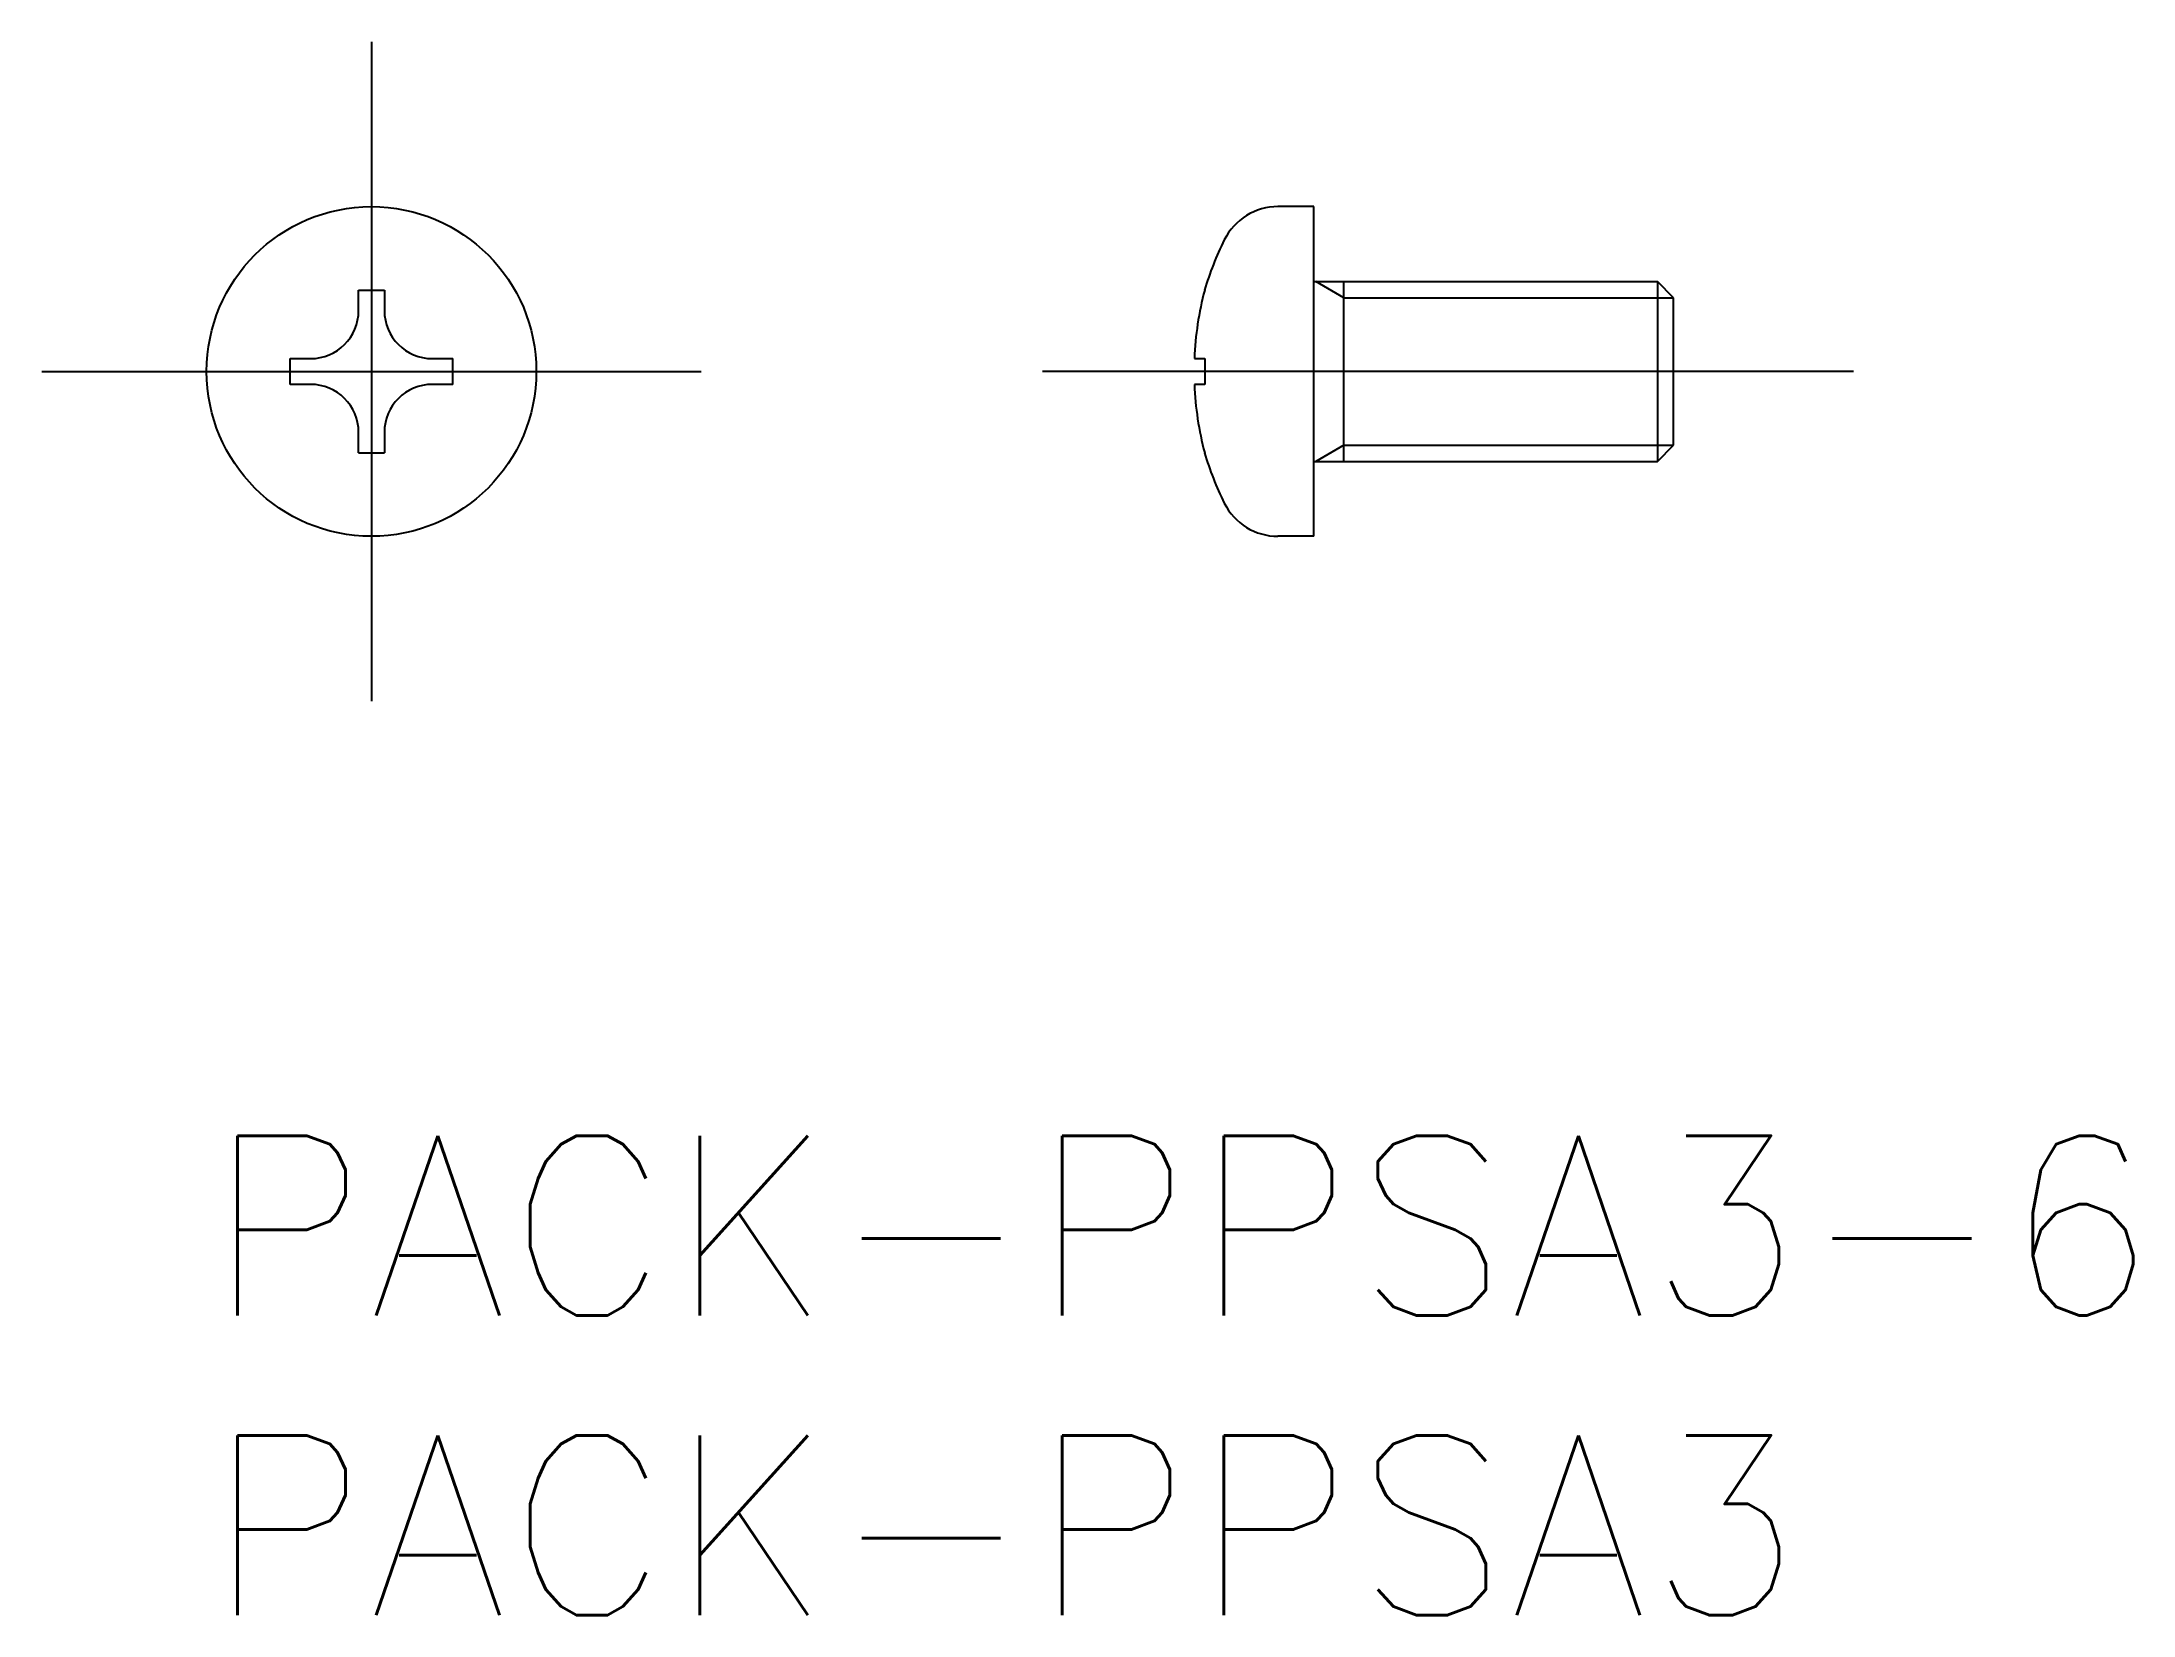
# Model space of a CAD drawing. Extents: x -2.8 to 32.1, y -8 to 18.2.
import ezdxf

# ---------------------------------------------------------------- set-up
doc = ezdxf.new("R2010")
doc.units = 0
doc.header["$LTSCALE"] = 0.5
doc.linetypes.add('CENTER', pattern=[50.8, 31.75, -6.35, 6.35, -6.35])
for name, color, linetype in [('MSM_CENTER', 1, 'CENTER'), ('MSM_CONTINUOUS', 7, 'CONTINUOUS'), ('MSM_NARROW', 5, 'CONTINUOUS'), ('MSM_PART_NUMBER', 7, 'CONTINUOUS')]:
    doc.layers.add(name, color=color, linetype=linetype)
doc.styles.get("Standard").update_dxf_attribs({"font": 'txt.shx', "height": 1, "bigfont": 'bigfont.shx'})

# ---------------------------------------------------------------- blocks, each defined once
blk = doc.blocks.new('*U2')
at = {"layer": 'MSM_PART_NUMBER'}
blk.add_text('PACK-PPSA3-6', height=3, dxfattribs=at).set_placement((0, -3))
blk = doc.blocks.new('*U3')
at = {"layer": 'MSM_PART_NUMBER'}
blk.add_text('PACK-PPSA3', height=3, dxfattribs=at).set_placement((0, -8))

msp = doc.modelspace()

# ---------------------------------------------------------------- linework, layer by layer
at = {"layer": 'MSM_CENTER'}
for p, q in [((2.75, 18.25), (2.75, 7.25)), ((-2.75, 12.75), (8.25, 12.75)), ((27.475, 12.75), (13.945, 12.75))]:
    msp.add_line(p, q, dxfattribs=at)
at = {"layer": 'MSM_CONTINUOUS'}
for p, q in [((18.475, 15.5), (17.874, 15.5)), ((18.475, 10), (18.475, 15.5)), ((2.535, 14.106), (2.965, 14.106)), ((2.535, 13.765), (2.535, 14.106)), ((2.965, 14.106), (2.965, 13.765)), ((18.475, 14.25), (24.204, 14.25)), ((18.975, 11.25), (18.975, 14.25)), ((24.475, 13.979), (24.204, 14.25)), ((24.204, 14.25), (24.204, 11.25)), ((24.475, 11.521), (24.475, 13.979)), ((1.394, 12.965), (1.735, 12.965)), ((1.394, 12.535), (1.394, 12.965)), ((3.765, 12.965), (4.106, 12.965)), ((4.106, 12.535), (4.106, 12.965)), ((16.479, 12.965), (16.656, 12.965)), ((16.656, 12.965), (16.656, 12.535)), ((1.735, 12.535), (1.394, 12.535)), ((4.106, 12.535), (3.765, 12.535)), ((16.656, 12.535), (16.479, 12.535)), ((2.535, 11.394), (2.535, 11.735)), ((2.965, 11.735), (2.965, 11.394)), ((24.204, 11.25), (24.475, 11.521)), ((2.535, 11.394), (2.965, 11.394)), ((18.475, 11.25), (24.204, 11.25)), ((18.475, 10), (17.874, 10))]:
    msp.add_line(p, q, dxfattribs=at)
msp.add_circle((2.75, 12.75), 2.75, dxfattribs=at)
for centre, radius, start, end in [((17.874, 14.5), 1, 90, 153.4941), ((21.454, 12.714), 5.001, 153.4941, 163.8125), ((21.783, 12.75), 5.308, 165.1719, 177.6788), ((1.735, 13.765), 0.8, 270, 0), ((3.765, 13.765), 0.8, 180, 270), ((1.735, 11.735), 0.8, 0, 90), ((3.765, 11.735), 0.8, 90, 180), ((21.783, 12.75), 5.308, 182.3212, 194.8281), ((21.454, 12.786), 5.001, 196.1875, 206.5059), ((17.874, 11), 1, 206.5059, 270)]:
    msp.add_arc(centre, radius, start, end, dxfattribs=at)
at = {"layer": 'MSM_NARROW'}
for p, q in [((18.975, 13.979), (18.506, 14.25)), ((18.975, 13.979), (24.475, 13.979)), ((18.975, 11.521), (18.506, 11.25)), ((18.975, 11.521), (24.475, 11.521))]:
    msp.add_line(p, q, dxfattribs=at)

# ---------------------------------------------------------------- block references
at = {"layer": 'MSM_CONTINUOUS'}
for name in ['*U2', '*U3']:
    msp.add_blockref(name, (0, 0), dxfattribs=at)

doc.saveas('drawing.dxf')
